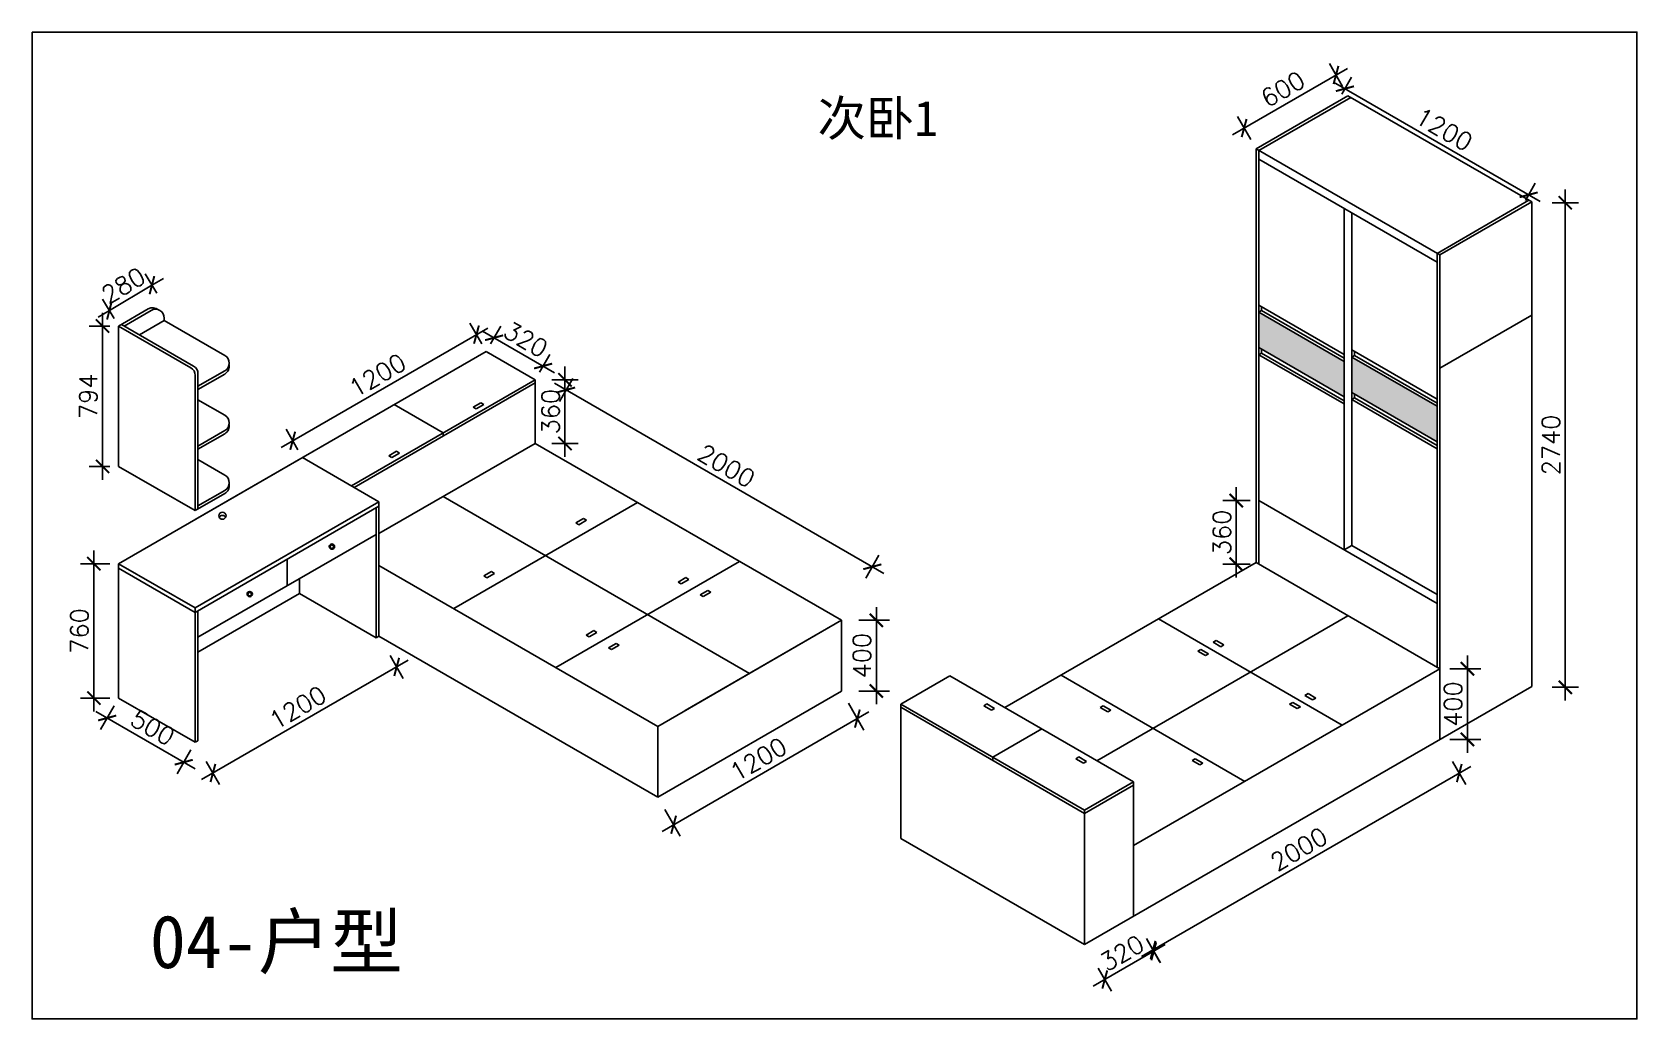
# Model space of a CAD drawing. Header units: millimetres. Extents: x 197048 to 234198, y -884 to 47075.
# Drawn here: x 211738 to 220813, y 2031 to 7611 of the extents above; entities that cross this region are included whole.
import ezdxf

# ---------------------------------------------------------------- set-up
doc = ezdxf.new("R2010")
doc.units = ezdxf.units.MM
doc.header["$PDMODE"] = 35
doc.header["$PDSIZE"] = -10
doc.layers.add('1', color=7, linetype='Continuous')
doc.styles.add('_TCH_DIM', font='simplex.shx')
doc.styles.add('样式 1', font='')
doc.styles.get('样式 1').set_extended_font_data('FangSong_GB2312')
doc.dimstyles.new('平面内标注', dxfattribs={"dimscale": 50, "dimtxt": 2, "dimasz": 1.5, "dimexe": 1.5, "dimexo": 1, "dimtad": 1, "dimdec": 0, "dimdsep": 46, "dimtxsty": '_TCH_DIM', "dimblk": 'ARCHTICK', "dimcen": 2.5, "dimdle": 1.5, "dimclrd": 8, "dimclre": 8, "dimadec": 0, "dimazin": 0, "dimtfac": 1, "dimtdec": 0, "dimtix": 1, "dimtmove": 2, "dimatfit": 3, "dimfxl": 0, "dimarcsym": 0})

# ---------------------------------------------------------------- blocks, each defined once
blk = doc.blocks.new('_ArchTick')
at = {"color": 0, "linetype": 'ByBlock', "const_width": 0.15}
blk.add_lwpolyline([(-0.5, -0.5), (0.5, 0.5)], dxfattribs=at)
blk = doc.blocks.new('*D425')
at = {"layer": '1', "color": 8, "lineweight": -2}
for p, q in [((212660.1, 3445.1), (212097.2, 3770.1)), ((212202.1, 3801.8), (212124.6, 3667.7)), ((212635.1, 3551.8), (212557.6, 3417.7))]:
    blk.add_line(p, q, dxfattribs=at)
at = {"layer": 'Defpoints', "color": 0}
for p in [(212227.1, 3845.1), (212162.1, 3732.6), (212660.1, 3595.1)]:
    blk.add_point(p, dxfattribs=at)
at = {"layer": '1', "color": 8, "lineweight": -2, "xscale": 75, "yscale": 75, "zscale": 75}
for p, rotation in [((212162.1, 3732.6), 149.9999999999986), ((212595.1, 3482.6), 329.9999999999986)]:
    blk.add_blockref('_ArchTick', p, dxfattribs=dict(at, rotation=rotation))
at = {"layer": '1', "color": 0, "insert": (212419.3, 3678), "char_height": 100, "attachment_point": 5, "rotation": 330, "style": '_TCH_DIM'}
blk.add_mtext('500', dxfattribs=at)
blk = doc.blocks.new('*D426')
at = {"layer": '1', "color": 8, "lineweight": -2}
for p, q in [((212086.8, 3770.1), (212086.8, 4680.1)), ((212177.1, 4605.1), (212011.8, 4605.1)), ((212177.1, 3845.1), (212011.8, 3845.1))]:
    blk.add_line(p, q, dxfattribs=at)
at = {"layer": 'Defpoints', "color": 0}
for p in [(212086.8, 4605.1), (212227.1, 4605.1), (212227.1, 3845.1)]:
    blk.add_point(p, dxfattribs=at)
at = {"layer": '1', "color": 8, "lineweight": -2, "xscale": 75, "yscale": 75, "zscale": 75}
for p, rotation in [((212086.8, 4605.1), 90), ((212086.8, 3845.1), 270)]:
    blk.add_blockref('_ArchTick', p, dxfattribs=dict(at, rotation=rotation))
at = {"layer": '1', "color": 0, "insert": (212005.5, 4225.1), "char_height": 100, "attachment_point": 5, "rotation": 90, "style": '_TCH_DIM'}
blk.add_mtext('760', dxfattribs=at)
blk = doc.blocks.new('*D430')
at = {"layer": '1', "color": 8, "lineweight": -2}
for p, q in [((216354.8, 3815.7), (216442.3, 3664.2)), ((215300.6, 3091.6), (216469.7, 3766.6)), ((215315.6, 3215.7), (215403.1, 3064.2))]:
    blk.add_line(p, q, dxfattribs=at)
at = {"layer": 'Defpoints', "color": 0}
for p in [(216314.7, 3885.1), (216404.8, 3729.1), (215275.5, 3285.1)]:
    blk.add_point(p, dxfattribs=at)
at = {"layer": '1', "color": 8, "lineweight": -2, "xscale": 75, "yscale": 75, "zscale": 75}
for p, rotation in [((216404.8, 3729.1), 29.99999999999958), ((215365.6, 3129.1), 209.9999999999996)]:
    blk.add_blockref('_ArchTick', p, dxfattribs=dict(at, rotation=rotation))
at = {"layer": '1', "color": 0, "insert": (215844.5, 3499.5), "char_height": 100, "attachment_point": 5, "rotation": 30, "style": '_TCH_DIM'}
blk.add_mtext('1200', dxfattribs=at)
blk = doc.blocks.new('*D380')
at = {"layer": '1', "color": 8, "lineweight": -2}
for p, q in [((216512.2, 3810.1), (216512.2, 4360.1)), ((216412.2, 4285.1), (216587.2, 4285.1)), ((216412.2, 3885.1), (216587.2, 3885.1))]:
    blk.add_line(p, q, dxfattribs=at)
at = {"layer": 'Defpoints', "color": 0}
for p in [(216314.7, 4285.1), (216512.2, 4285.1), (216314.7, 3885.1)]:
    blk.add_point(p, dxfattribs=at)
at = {"layer": '1', "color": 8, "lineweight": -2, "xscale": 75, "yscale": 75, "zscale": 75}
for p, rotation in [((216512.2, 4285.1), 90), ((216512.2, 3885.1), 270)]:
    blk.add_blockref('_ArchTick', p, dxfattribs=dict(at, rotation=rotation))
at = {"layer": '1', "color": 0, "insert": (216430.9, 4085.1), "char_height": 100, "attachment_point": 5, "rotation": 90, "style": '_TCH_DIM'}
blk.add_mtext('400', dxfattribs=at)
blk = doc.blocks.new('*D432')
at = {"layer": '1', "color": 8, "lineweight": -2}
for p, q in [((219143.9, 7259.4), (219199.7, 7356.1)), ((220266.4, 6653.6), (219097.3, 7328.6)), ((220183.1, 6659.4), (220238.9, 6756.1))]:
    blk.add_line(p, q, dxfattribs=at)
at = {"layer": 'Defpoints', "color": 0}
for p in [(219162.2, 7291.1), (219118.9, 7216.1), (220158.1, 6616.1)]:
    blk.add_point(p, dxfattribs=at)
at = {"layer": '1', "color": 8, "lineweight": -2, "xscale": 75, "yscale": 75, "zscale": 75}
for p, rotation in [((219162.2, 7291.1), 150.0000000000001), ((220201.4, 6691.1), 330.0000000000001)]:
    blk.add_blockref('_ArchTick', p, dxfattribs=dict(at, rotation=rotation))
at = {"layer": '1', "color": 0, "insert": (219722.5, 7061.5), "char_height": 100, "attachment_point": 5, "rotation": 330, "style": '_TCH_DIM'}
blk.add_mtext('1200', dxfattribs=at)
blk = doc.blocks.new('*D436')
at = {"layer": '1', "color": 8, "lineweight": -2}
for p, q in [((219855, 4086.1), (219855, 3536.1)), ((219755, 4011.1), (219930, 4011.1)), ((219755, 3611.1), (219930, 3611.1))]:
    blk.add_line(p, q, dxfattribs=at)
at = {"layer": 'Defpoints', "color": 0}
for p in [(219699.1, 4011.1), (219699.1, 3611.1), (219855, 3611.1)]:
    blk.add_point(p, dxfattribs=at)
at = {"layer": '1', "color": 8, "lineweight": -2, "xscale": 75, "yscale": 75, "zscale": 75}
for p, rotation in [((219855, 4011.1), 90), ((219855, 3611.1), 270)]:
    blk.add_blockref('_ArchTick', p, dxfattribs=dict(at, rotation=rotation))
at = {"layer": '1', "color": 0, "insert": (219773.8, 3811.1), "char_height": 100, "attachment_point": 5, "rotation": 90, "style": '_TCH_DIM'}
blk.add_mtext('400', dxfattribs=at)
blk = doc.blocks.new('*D437')
at = {"layer": '1', "color": 8, "lineweight": -2}
for p, q in [((218547.3, 4527.1), (218547.3, 5037.1)), ((218625.5, 4962.1), (218472.3, 4962.1)), ((218625.5, 4602.1), (218472.3, 4602.1))]:
    blk.add_line(p, q, dxfattribs=at)
at = {"layer": 'Defpoints', "color": 0}
for p in [(218547.3, 4962.1), (218675.5, 4962.1), (218675.5, 4602.1)]:
    blk.add_point(p, dxfattribs=at)
at = {"layer": '1', "color": 8, "lineweight": -2, "xscale": 75, "yscale": 75, "zscale": 75}
for p, rotation in [((218547.3, 4962.1), 90), ((218547.3, 4602.1), 270)]:
    blk.add_blockref('_ArchTick', p, dxfattribs=dict(at, rotation=rotation))
at = {"layer": '1', "color": 0, "insert": (218466.1, 4782.1), "char_height": 100, "attachment_point": 5, "rotation": 90, "style": '_TCH_DIM'}
blk.add_mtext('360', dxfattribs=at)
blk = doc.blocks.new('*D484')
at = {"layer": '1', "color": 8, "lineweight": -2}
for p, q in [((213762, 4086.6), (213837, 3956.7)), ((213864.5, 4059.1), (212695.3, 3384.1)), ((212722.8, 3486.6), (212797.8, 3356.7))]:
    blk.add_line(p, q, dxfattribs=at)
at = {"layer": 'Defpoints', "color": 0}
for p in [(213699.3, 4195.1), (212660.1, 3595.1), (212760.3, 3421.6)]:
    blk.add_point(p, dxfattribs=at)
at = {"layer": '1', "color": 8, "lineweight": -2, "xscale": 75, "yscale": 75, "zscale": 75}
for p, rotation in [((213799.5, 4021.6), 29.9999999999995), ((212760.3, 3421.6), 209.9999999999995)]:
    blk.add_blockref('_ArchTick', p, dxfattribs=dict(at, rotation=rotation))
at = {"layer": '1', "color": 0, "insert": (213239.3, 3792), "char_height": 100, "attachment_point": 5, "rotation": 30, "style": '_TCH_DIM'}
blk.add_mtext('1200', dxfattribs=at)
blk = doc.blocks.new('*D486')
at = {"layer": '1', "color": 8, "lineweight": -2}
for p, q in [((212135.9, 5080.1), (212135.9, 6024.1)), ((212177.1, 5949.1), (212060.9, 5949.1)), ((212177.1, 5155.1), (212060.9, 5155.1))]:
    blk.add_line(p, q, dxfattribs=at)
at = {"layer": 'Defpoints', "color": 0}
for p in [(212135.9, 5949.1), (212227.1, 5949.1), (212227.1, 5155.1)]:
    blk.add_point(p, dxfattribs=at)
at = {"layer": '1', "color": 8, "lineweight": -2, "xscale": 75, "yscale": 75, "zscale": 75}
for p, rotation in [((212135.9, 5949.1), 90), ((212135.9, 5155.1), 270)]:
    blk.add_blockref('_ArchTick', p, dxfattribs=dict(at, rotation=rotation))
at = {"layer": '1', "color": 0, "insert": (212054.7, 5552.1), "char_height": 100, "attachment_point": 5, "rotation": 90, "style": '_TCH_DIM'}
blk.add_mtext('794', dxfattribs=at)
blk = doc.blocks.new('*D487')
at = {"layer": '1', "color": 8, "lineweight": -2}
for p, q in [((214692.4, 5685.2), (214285.3, 5920.2)), ((214330.5, 5848.4), (214387.8, 5947.6)), ((214607.7, 5688.4), (214664.9, 5787.6))]:
    blk.add_line(p, q, dxfattribs=at)
at = {"layer": 'Defpoints', "color": 0}
for p in [(214350.3, 5882.7), (214305.5, 5805.1), (214582.7, 5645.1)]:
    blk.add_point(p, dxfattribs=at)
at = {"layer": '1', "color": 8, "lineweight": -2, "xscale": 75, "yscale": 75, "zscale": 75}
for p, rotation in [((214350.3, 5882.7), 149.9999999999997), ((214627.4, 5722.7), 329.9999999999997)]:
    blk.add_blockref('_ArchTick', p, dxfattribs=dict(at, rotation=rotation))
at = {"layer": '1', "color": 0, "insert": (214529.5, 5873), "char_height": 100, "attachment_point": 5, "rotation": 330, "style": '_TCH_DIM'}
blk.add_mtext('320', dxfattribs=at)
blk = doc.blocks.new('*D488')
at = {"layer": '1', "color": 8, "lineweight": -2}
for p, q in [((214315.5, 5937.9), (213146.4, 5262.9)), ((214280.5, 5848.4), (214213.1, 5965.3)), ((213241.3, 5248.4), (213173.8, 5365.3))]:
    blk.add_line(p, q, dxfattribs=at)
at = {"layer": 'Defpoints', "color": 0}
for p in [(214305.5, 5805.1), (213211.3, 5300.4), (213266.3, 5205.1)]:
    blk.add_point(p, dxfattribs=at)
at = {"layer": '1', "color": 8, "lineweight": -2, "xscale": 75, "yscale": 75, "zscale": 75}
for p, rotation in [((214250.6, 5900.4), 30.00000000000006), ((213211.3, 5300.4), 210.0000000000001)]:
    blk.add_blockref('_ArchTick', p, dxfattribs=dict(at, rotation=rotation))
at = {"layer": '1', "color": 0, "insert": (213690.3, 5670.7), "char_height": 100, "attachment_point": 5, "rotation": 30, "style": '_TCH_DIM'}
blk.add_mtext('1200', dxfattribs=at)
blk = doc.blocks.new('*D489')
at = {"layer": '1', "color": 8, "lineweight": -2}
for p, q in [((214751.3, 5210.1), (214751.3, 5720.1)), ((214676.3, 5645.1), (214826.3, 5645.1)), ((214676.3, 5285.1), (214826.3, 5285.1))]:
    blk.add_line(p, q, dxfattribs=at)
at = {"layer": 'Defpoints', "color": 0}
for p in [(214582.7, 5645.1), (214751.3, 5645.1), (214582.7, 5285.1)]:
    blk.add_point(p, dxfattribs=at)
at = {"layer": '1', "color": 8, "lineweight": -2, "xscale": 75, "yscale": 75, "zscale": 75}
for p, rotation in [((214751.3, 5645.1), 90), ((214751.3, 5285.1), 270)]:
    blk.add_blockref('_ArchTick', p, dxfattribs=dict(at, rotation=rotation))
at = {"layer": '1', "color": 0, "insert": (214670, 5465.1), "char_height": 100, "attachment_point": 5, "rotation": 90, "style": '_TCH_DIM'}
blk.add_mtext('360', dxfattribs=at)
blk = doc.blocks.new('*D490')
at = {"layer": '1', "color": 8, "lineweight": -2}
for p, q in [((214719.8, 5522.7), (214794.8, 5652.6)), ((214692.4, 5625.2), (216554.3, 4550.2)), ((216451.9, 4522.7), (216526.9, 4652.6))]:
    blk.add_line(p, q, dxfattribs=at)
at = {"layer": 'Defpoints', "color": 0}
for p in [(214582.7, 5285.1), (216489.4, 4587.7), (216314.7, 4285.1)]:
    blk.add_point(p, dxfattribs=at)
at = {"layer": '1', "color": 8, "lineweight": -2, "xscale": 75, "yscale": 75, "zscale": 75}
for p, rotation in [((214757.3, 5587.7), 150), ((216489.4, 4587.7), 330.0000000000001)]:
    blk.add_blockref('_ArchTick', p, dxfattribs=dict(at, rotation=rotation))
at = {"layer": '1', "color": 0, "insert": (215664, 5158), "char_height": 100, "attachment_point": 5, "rotation": 330, "style": '_TCH_DIM'}
blk.add_mtext('2000', dxfattribs=at)
blk = doc.blocks.new('*D491')
at = {"layer": '1', "color": 8, "lineweight": -2}
for p, q in [((220408.5, 6721.1), (220408.5, 3831.1)), ((220333.5, 6646.1), (220483.5, 6646.1)), ((220333.5, 3906.1), (220483.5, 3906.1))]:
    blk.add_line(p, q, dxfattribs=at)
at = {"layer": 'Defpoints', "color": 0}
for p in [(220279.4, 6646.1), (220279.4, 3906.1), (220408.5, 3906.1)]:
    blk.add_point(p, dxfattribs=at)
at = {"layer": '1', "color": 8, "lineweight": -2, "xscale": 75, "yscale": 75, "zscale": 75}
for p, rotation in [((220408.5, 6646.1), 90), ((220408.5, 3906.1), 270)]:
    blk.add_blockref('_ArchTick', p, dxfattribs=dict(at, rotation=rotation))
at = {"layer": '1', "color": 0, "insert": (220327.3, 5276.1), "char_height": 100, "attachment_point": 5, "rotation": 90, "style": '_TCH_DIM'}
blk.add_mtext('2740', dxfattribs=at)
blk = doc.blocks.new('*D492')
at = {"layer": '1', "color": 8, "lineweight": -2}
for p, q in [((219176.7, 7406.1), (218527.1, 7031.1)), ((219149.2, 7303.7), (219074.2, 7433.6)), ((218629.6, 7003.7), (218554.6, 7133.6))]:
    blk.add_line(p, q, dxfattribs=at)
at = {"layer": 'Defpoints', "color": 0}
for p in [(219179.5, 7251.1), (218592.1, 7068.6), (218659.9, 6951.1)]:
    blk.add_point(p, dxfattribs=at)
at = {"layer": '1', "color": 8, "lineweight": -2, "xscale": 75, "yscale": 75, "zscale": 75}
for p, rotation in [((219111.7, 7368.6), 29.99999999999981), ((218592.1, 7068.6), 209.9999999999998)]:
    blk.add_blockref('_ArchTick', p, dxfattribs=dict(at, rotation=rotation))
at = {"layer": '1', "color": 0, "insert": (218811.3, 7289), "char_height": 100, "attachment_point": 5, "rotation": 30, "style": '_TCH_DIM'}
blk.add_mtext('600', dxfattribs=at)
blk = doc.blocks.new('*D493')
at = {"layer": '1', "color": 8, "lineweight": -2}
for p, q in [((219873.8, 3458.6), (218011.9, 2383.6)), ((219771.4, 3486.1), (219846.4, 3356.2)), ((218039.3, 2486.1), (218114.3, 2356.2))]:
    blk.add_line(p, q, dxfattribs=at)
at = {"layer": 'Defpoints', "color": 0}
for p in [(219699.1, 3611.1), (217967.1, 2611.1), (218076.8, 2421.1)]:
    blk.add_point(p, dxfattribs=at)
at = {"layer": '1', "color": 8, "lineweight": -2, "xscale": 75, "yscale": 75, "zscale": 75}
for p, rotation in [((219808.9, 3421.1), 29.99999999999917), ((218076.8, 2421.1), 209.9999999999992)]:
    blk.add_blockref('_ArchTick', p, dxfattribs=dict(at, rotation=rotation))
at = {"layer": '1', "color": 0, "insert": (218902.2, 2991.5), "char_height": 100, "attachment_point": 5, "rotation": 30, "style": '_TCH_DIM'}
blk.add_mtext('2000', dxfattribs=at)
blk = doc.blocks.new('*D494')
at = {"layer": '1', "color": 8, "lineweight": -2}
for p, q in [((218146.1, 2451.1), (217739.1, 2216.1)), ((218043.6, 2478.6), (218118.6, 2348.7)), ((217766.5, 2318.6), (217841.5, 2188.7))]:
    blk.add_line(p, q, dxfattribs=at)
at = {"layer": 'Defpoints', "color": 0}
for p in [(217967.1, 2611.1), (217690, 2451.1), (217804, 2253.6)]:
    blk.add_point(p, dxfattribs=at)
at = {"layer": '1', "color": 8, "lineweight": -2, "xscale": 75, "yscale": 75, "zscale": 75}
for p, rotation in [((218081.1, 2413.6), 29.99999999999966), ((217804, 2253.6), 209.9999999999997)]:
    blk.add_blockref('_ArchTick', p, dxfattribs=dict(at, rotation=rotation))
at = {"layer": '1', "color": 0, "insert": (217901.9, 2404), "char_height": 100, "attachment_point": 5, "rotation": 30, "style": '_TCH_DIM'}
blk.add_mtext('320', dxfattribs=at)
blk = doc.blocks.new('*D522')
at = {"layer": '1', "color": 8, "lineweight": -2}
for p, q in [((212174.7, 6037.2), (212415.4, 6180.3)), ((212442.2, 6135.2), (212377, 6244.8)), ((212415.4, 6180.3), (212479.8, 6218.6)), ((212201.5, 5992.1), (212136.4, 6101.7)), ((212174.7, 6037.2), (212110.3, 5998.9))]:
    blk.add_line(p, q, dxfattribs=at)
at = {"layer": 'Defpoints', "color": 0}
for p in [(212415.4, 6180.3), (212467.7, 6092.3), (212227.1, 5949.1)]:
    blk.add_point(p, dxfattribs=at)
at = {"layer": '1', "color": 8, "lineweight": -2, "xscale": 75, "yscale": 75, "zscale": 75}
for p, rotation in [((212415.4, 6180.3), 210.7383619298755), ((212174.7, 6037.2), 30.73836192987552)]:
    blk.add_blockref('_ArchTick', p, dxfattribs=dict(at, rotation=rotation))
at = {"layer": '1', "color": 0, "insert": (212253.5, 6178.6), "char_height": 100, "attachment_point": 5, "rotation": 30.73836, "style": '_TCH_DIM'}
blk.add_mtext('280', dxfattribs=at)

msp = doc.modelspace()

# ---------------------------------------------------------------- hatches: boundary and pattern name
at = {"layer": '1'}
for points in [[(219157.9, 5748.6), (218675.5, 6027.1), (218675.5, 5827.1), (219157.9, 5548.6)], [(219201.2, 5773.6), (219201.2, 5573.6), (219683.6, 5295.1), (219683.6, 5495.1)]]:
    msp.add_hatch(color=4, dxfattribs=at).paths.add_polyline_path(points)

# ---------------------------------------------------------------- linework, layer by layer
at = {"color": 0, "ltscale": 10}
for centre, radius in [((213433.1, 4701.6), 15), ((213433.1, 4701.6), 10), ((212968.1, 4433.1), 15), ((212968.1, 4433.1), 10)]:
    msp.add_circle(centre, radius, dxfattribs=at)
at = {"layer": '1', "color": 0}
for p, q in [((219179.5, 7251.1), (218659.9, 6951.1)), ((219195.1, 7242.1), (218675.5, 6942.1)), ((220218.8, 6651.1), (219179.5, 7251.1)), ((218659.9, 6951.1), (219699.1, 6351.1)), ((218659.9, 6951.1), (218659.9, 4611.1)), ((218675.5, 6942.1), (218675.5, 4602.1)), ((218675.5, 6892.1), (219683.6, 6310.1)), ((220203.2, 6660.1), (219683.6, 6360.1)), ((220218.8, 6651.1), (219699.1, 6351.1)), ((220218.8, 3911.1), (220218.8, 6651.1)), ((219157.9, 4683.6), (219157.9, 6613.6)), ((219201.2, 4708.6), (219201.2, 6588.6)), ((219683.6, 6360.1), (219683.6, 4020.1)), ((219699.1, 6351.1), (219699.1, 3611.1)), ((212227.1, 5949.1), (212394.6, 6045.8)), ((212258.3, 5949.1), (212410.2, 6036.8)), ((212485.2, 5993.5), (212485.2, 5980.1)), ((219157.9, 5788.6), (218675.5, 6067.1)), ((219157.9, 5788.6), (218675.5, 6067.1)), ((218675.5, 6027.1), (218691.1, 6036.1)), ((219157.9, 5748.6), (218675.5, 6027.1)), ((219157.9, 5748.6), (218675.5, 6027.1)), ((218691.1, 6036.1), (218691.1, 6058.1)), ((218691.1, 6036.1), (219157.9, 5766.6)), ((220218.8, 6011.1), (219699.1, 5711.1)), ((212227.1, 5155.1), (212227.1, 5949.1)), ((212635.1, 5713.6), (212227.1, 5949.1)), ((212650.7, 5722.6), (212242.7, 5958.1)), ((212485.2, 5980.1), (212344.9, 5899.1)), ((212827.6, 5782.4), (212485.2, 5980.1)), ((219157.9, 5548.6), (218675.5, 5827.1)), ((218691.1, 5796.1), (218691.1, 5818.1)), ((219683.6, 5535.1), (219201.2, 5813.6)), ((219683.6, 5535.1), (219201.2, 5813.6)), ((212227.1, 4605.1), (214305.5, 5805.1)), ((214305.5, 5805.1), (214321.1, 5796.1)), ((214305.5, 5805.1), (214582.7, 5645.1)), ((218675.5, 5787.1), (218691.1, 5796.1)), ((219157.9, 5508.6), (218675.5, 5787.1)), ((218691.1, 5796.1), (219157.9, 5526.6)), ((219201.2, 5773.6), (219216.8, 5782.6)), ((219683.6, 5495.1), (219201.2, 5773.6)), ((219683.6, 5495.1), (219201.2, 5773.6)), ((219216.8, 5782.6), (219216.8, 5804.6)), ((219216.8, 5782.6), (219683.6, 5513.1)), ((212660.1, 4905.1), (212660.1, 5670.3)), ((212675.7, 5608.1), (212827.6, 5695.8)), ((212675.7, 4914.1), (212675.7, 5679.3)), ((212675.7, 5590.1), (212827.6, 5677.8)), ((212675.7, 5590.1), (212827.6, 5677.8)), ((214582.7, 5645.1), (213543.4, 5045.1)), ((214582.7, 5627.1), (213559, 5036.1)), ((214582.7, 5645.1), (214582.7, 5285.1)), ((219683.6, 5295.1), (219201.2, 5573.6)), ((219201.2, 5533.6), (219216.8, 5542.6)), ((219216.8, 5542.6), (219216.8, 5564.6)), ((219216.8, 5542.6), (219683.6, 5273.1)), ((212660.1, 4855.1), (213699.3, 5455.1)), ((212827.6, 5444.4), (212675.7, 5532.1)), ((214063.1, 5345.1), (213785.9, 5505.1)), ((214275.2, 5515.6), (214231.9, 5490.6)), ((214231.9, 5490.6), (214249.2, 5480.6)), ((214249.2, 5480.6), (214292.6, 5505.6)), ((214275.2, 5515.6), (214292.6, 5505.6)), ((219683.6, 5255.1), (219201.2, 5533.6)), ((212675.7, 5270.1), (212827.6, 5357.8)), ((212675.7, 5252.1), (212827.6, 5339.8)), ((212675.7, 5252.1), (212827.6, 5339.8)), ((214582.7, 5285.1), (213699.3, 4775.1)), ((214063.1, 5345.1), (214063.1, 5327.1)), ((214582.7, 5285.1), (216314.7, 4285.1)), ((212827.6, 5106.4), (212675.7, 5194.1)), ((213266.3, 5205.1), (213699.3, 4955.1)), ((213798.9, 5240.6), (213755.6, 5215.6)), ((213755.6, 5215.6), (213772.9, 5205.6)), ((213772.9, 5205.6), (213816.2, 5230.6)), ((213798.9, 5240.6), (213816.2, 5230.6)), ((212227.1, 5155.1), (212660.1, 4905.1)), ((212660.1, 4905.1), (212827.6, 5001.8)), ((212675.7, 4932.1), (212827.6, 5019.8)), ((212660.1, 4355.1), (213699.3, 4955.1)), ((212660.1, 4330.1), (213699.3, 4930.1)), ((213683.7, 4921.1), (213683.7, 4186.1)), ((213699.3, 4955.1), (213699.3, 4195.1)), ((214063.1, 4985.1), (215795.1, 3985.1)), ((215161.2, 4951.1), (214121.9, 4351.1)), ((218675.5, 4962.1), (219683.6, 4380.1)), ((214855.5, 4860.6), (214812.2, 4835.6)), ((214812.2, 4835.6), (214829.5, 4825.6)), ((214829.5, 4825.6), (214872.8, 4850.6)), ((214855.5, 4860.6), (214872.8, 4850.6)), ((212675.7, 4189.1), (213683.7, 4771.1)), ((213179.7, 4630.1), (213179.7, 4480.1)), ((219157.9, 4683.6), (219201.2, 4708.6)), ((219201.2, 4708.6), (219683.6, 4430.1)), ((212227.1, 4605.1), (212227.1, 3845.1)), ((212227.1, 4605.1), (212660.1, 4355.1)), ((212227.1, 4580.1), (212660.1, 4330.1)), ((213699.3, 4595.1), (215275.5, 3685.1)), ((214335.9, 4560.6), (214292.6, 4535.6)), ((214309.9, 4525.6), (214353.2, 4550.6)), ((214335.9, 4560.6), (214353.2, 4550.6)), ((215737.9, 4618.1), (214698.7, 4018.1)), ((217239.6, 3791.1), (218659.9, 4611.1)), ((218659.9, 4611.1), (219699.1, 4011.1)), ((213250.7, 4436.1), (213250.7, 4521.1)), ((214292.6, 4535.6), (214309.9, 4525.6)), ((215434, 4526.6), (215390.7, 4501.6)), ((215390.7, 4501.6), (215408, 4491.6)), ((215408, 4491.6), (215451.3, 4516.6)), ((215434, 4526.6), (215451.3, 4516.6)), ((215559.5, 4454.1), (215516.2, 4429.1)), ((215559.5, 4454.1), (215576.9, 4444.1)), ((213250.7, 4436.1), (212675.7, 4104.1)), ((213683.7, 4186.1), (213250.7, 4436.1)), ((215516.2, 4429.1), (215533.6, 4419.1)), ((215533.6, 4419.1), (215576.9, 4444.1)), ((212660.1, 4355.1), (212660.1, 3595.1)), ((212675.7, 4339.1), (212675.7, 3604.1)), ((216314.7, 4285.1), (215275.5, 3685.1)), ((216314.7, 4285.1), (215431.4, 3775.1)), ((216314.7, 4285.1), (216314.7, 3885.1)), ((219179.5, 4311.1), (217759.3, 3491.1)), ((218108.3, 4292.6), (219147.5, 3692.6)), ((213699.3, 4195.1), (213683.7, 4186.1)), ((213699.3, 4195.1), (215275.5, 3285.1)), ((214914.4, 4226.6), (214871.1, 4201.6)), ((214871.1, 4201.6), (214888.4, 4191.6)), ((214888.4, 4191.6), (214931.7, 4216.6)), ((214914.4, 4226.6), (214931.7, 4216.6)), ((215039.9, 4154.1), (214996.6, 4129.1)), ((214996.6, 4129.1), (215013.9, 4119.1)), ((215013.9, 4119.1), (215057.3, 4144.1)), ((215039.9, 4154.1), (215057.3, 4144.1)), ((218347.3, 4120.6), (218330, 4110.6)), ((218373.3, 4085.6), (218330, 4110.6)), ((218347.3, 4120.6), (218390.6, 4095.6)), ((218390.6, 4095.6), (218373.3, 4085.6)), ((218433.9, 4170.6), (218416.6, 4160.6)), ((218459.9, 4135.6), (218416.6, 4160.6)), ((218433.9, 4170.6), (218477.2, 4145.6)), ((218477.2, 4145.6), (218459.9, 4135.6)), ((219699.1, 4011.1), (217967.1, 3011.1)), ((216927.9, 3971.1), (216650.7, 3811.1)), ((217967.1, 3371.1), (216927.9, 3971.1)), ((217556.6, 3974.1), (218595.8, 3374.1)), ((220218.8, 3911.1), (217690, 2451.1)), ((212227.1, 3845.1), (212660.1, 3595.1)), ((216314.7, 3885.1), (215275.5, 3285.1)), ((217137.4, 3812.1), (217120.1, 3802.1)), ((217137.4, 3812.1), (217180.7, 3787.1)), ((218866.9, 3820.6), (218849.6, 3810.6)), ((218866.9, 3820.6), (218910.2, 3795.6)), ((218953.5, 3870.6), (218936.2, 3860.6)), ((218979.5, 3835.6), (218936.2, 3860.6)), ((218953.5, 3870.6), (218996.8, 3845.6)), ((218996.8, 3845.6), (218979.5, 3835.6)), ((216650.7, 3811.1), (217690, 3211.1)), ((216650.7, 3811.1), (216650.7, 3051.1)), ((216650.7, 3793.1), (217690, 3193.1)), ((217163.4, 3777.1), (217120.1, 3802.1)), ((217180.7, 3787.1), (217163.4, 3777.1)), ((217795.6, 3802.1), (217778.3, 3792.1)), ((217821.6, 3767.1), (217778.3, 3792.1)), ((217795.6, 3802.1), (217838.9, 3777.1)), ((217838.9, 3777.1), (217821.6, 3767.1)), ((218892.9, 3785.6), (218849.6, 3810.6)), ((218910.2, 3795.6), (218892.9, 3785.6)), ((215275.5, 3685.1), (215275.5, 3285.1)), ((217447.5, 3671.1), (217170.4, 3511.1)), ((212660.1, 3595.1), (212675.7, 3604.1)), ((217170.4, 3511.1), (217170.4, 3493.1)), ((217657.1, 3512.1), (217639.7, 3502.1)), ((217683, 3477.1), (217639.7, 3502.1)), ((217657.1, 3512.1), (217700.4, 3487.1)), ((217700.4, 3487.1), (217683, 3477.1)), ((218315.2, 3502.1), (218297.9, 3492.1)), ((218341.2, 3467.1), (218297.9, 3492.1)), ((218315.2, 3502.1), (218358.5, 3477.1)), ((218358.5, 3477.1), (218341.2, 3467.1)), ((217967.1, 3371.1), (217690, 3211.1)), ((217967.1, 3371.1), (217967.1, 2611.1)), ((217967.1, 3353.1), (217690, 3193.1)), ((217690, 3211.1), (217690, 2451.1)), ((216650.7, 3051.1), (217690, 2451.1))]:
    msp.add_line(p, q, dxfattribs=at)
msp.add_lwpolyline([(211737.5, 7611.1), (220813.5, 7611.1), (220813.5, 2031.1), (211737.5, 2031.1)], close=True, dxfattribs=at)
msp.add_circle((212814.2, 4876.1), 20, dxfattribs=at)
for centre, radius, start, end in [((212419.6, 6002.5), 50, 49.63024, 120), ((212435.2, 5993.5), 50, 360, 120), ((212625.7, 5679.3), 50, 0, 60), ((212802.6, 5739.1), 50, 300, 60), ((212802.6, 5721.1), 50, 300, 10.36976), ((212610.1, 5670.3), 50, 0, 60), ((212802.6, 5401.1), 50, 300, 60), ((212802.6, 5383.1), 50, 300, 10.36976), ((212802.6, 5063.1), 50, 300, 60), ((212802.6, 5045.1), 50, 300, 10.36976), ((212814.2, 4858.1), 20, 26.74368, 153.25632)]:
    msp.add_arc(centre, radius, start, end, dxfattribs=at)

# ---------------------------------------------------------------- texts
at = {"color": 1, "insert": (216179.9, 7001.4), "char_height": 200, "width": 3807.521, "attachment_point": 7, "style": '样式 1'}
msp.add_mtext('{\\fSimHei|b0|i0|c134|p2;次卧1}', dxfattribs=at)
at = {"color": 3, "insert": (212403.2, 2283), "char_height": 300, "width": 6550.843, "attachment_point": 7, "style": '样式 1'}
msp.add_mtext('{\\fSimHei|b0|i0|c134|p2;04-户型}', dxfattribs=at)

# ---------------------------------------------------------------- dimensions: what is measured, and where the dimension line sits
at = {"layer": '1', "color": 0}
for p1, p2, distance, override, picture, middle in [((219179.5, 7251.1), (218659.9, 6951.1), -135.7, {"dimfxl": 1.5, "dimfxlon": 1}, '*D492', (218811.3, 7289)), ((220158.1, 6616.1), (219118.9, 7216.1), -86.6, {"dimfxl": 2, "dimfxlon": 1}, '*D432', (219722.5, 7061.5)), ((220279.4, 6646.1), (220279.4, 3906.1), 129.1, {"dimfxl": 1.5, "dimfxlon": 1}, '*D491', (220327.3, 5276.1)), ((212227.1, 5949.1), (212467.7, 6092.3), 102.5, {"dimfxl": 1.5, "dimfxlon": 1}, '*D522', (212253.5, 6178.6)), ((214305.5, 5805.1), (213266.3, 5205.1), -110, {"dimfxl": 1.5, "dimfxlon": 1}, '*D488', (213690.3, 5670.7)), ((214582.7, 5645.1), (214305.5, 5805.1), -89.5, {"dimfxl": 1.5, "dimfxlon": 1}, '*D487', (214529.5, 5873)), ((214582.7, 5285.1), (214582.7, 5645.1), -168.6, {"dimfxl": 1.5, "dimfxlon": 1}, '*D489', (214670, 5465.1)), ((214582.7, 5285.1), (216314.7, 4285.1), 349.3, {"dimfxl": 1.5, "dimfxlon": 1}, '*D490', (215664, 5158)), ((218675.5, 4602.1), (218675.5, 4962.1), 128.2, {"dimfxl": 2, "dimfxlon": 1}, '*D437', (218466.1, 4782.1)), ((212227.1, 3845.1), (212227.1, 4605.1), 140.3, {"dimfxl": 2, "dimfxlon": 1}, '*D426', (212005.5, 4225.1)), ((216314.7, 3885.1), (216314.7, 4285.1), -197.5, {"dimfxl": 2, "dimfxlon": 1}, '*D380', (216430.9, 4085.1)), ((219699.1, 4011.1), (219699.1, 3611.1), 155.9, {"dimfxl": 2, "dimfxlon": 1}, '*D436', (219773.8, 3811.1)), ((212660.1, 3595.1), (212227.1, 3845.1), 129.9, {"dimfxl": 2, "dimfxlon": 1}, '*D425', (212419.3, 3678)), ((215275.5, 3285.1), (216314.7, 3885.1), -180.1, {"dimfxl": 2, "dimfxlon": 1}, '*D430', (215844.5, 3499.5)), ((219699.1, 3611.1), (217967.1, 2611.1), 219.4, {"dimfxl": 1.5, "dimfxlon": 1}, '*D493', (218902.2, 2991.5)), ((217967.1, 2611.1), (217690, 2451.1), 228.1, {"dimfxl": 1.5, "dimfxlon": 1}, '*D494', (217901.9, 2404))]:
    dim = msp.add_aligned_dim(p1=p1, p2=p2, distance=distance, dimstyle='平面内标注', override=override, dxfattribs=at)
    dim.commit()
    dim.dimension.update_dxf_attribs({"geometry": picture, "text_midpoint": middle})
dim = msp.add_linear_dim(base=(212135.9, 5949.1), p1=(212227.1, 5155.1), p2=(212227.1, 5949.1), angle=90, dimstyle='平面内标注', override={"dimfxl": 1.5, "dimfxlon": 1}, dxfattribs=at)
dim.commit()
dim.dimension.update_dxf_attribs({"geometry": '*D486', "text_midpoint": (212054.7, 5552.1)})
at = {"layer": '1'}
dim = msp.add_aligned_dim(p1=(213699.3, 4195.1), p2=(212660.1, 3595.1), distance=200.4, dimstyle='平面内标注', override={"dimfxl": 1.5, "dimfxlon": 1}, dxfattribs=at)
dim.commit()
dim.dimension.update_dxf_attribs({"geometry": '*D484', "text_midpoint": (213239.3, 3792)})

doc.saveas('drawing.dxf')
